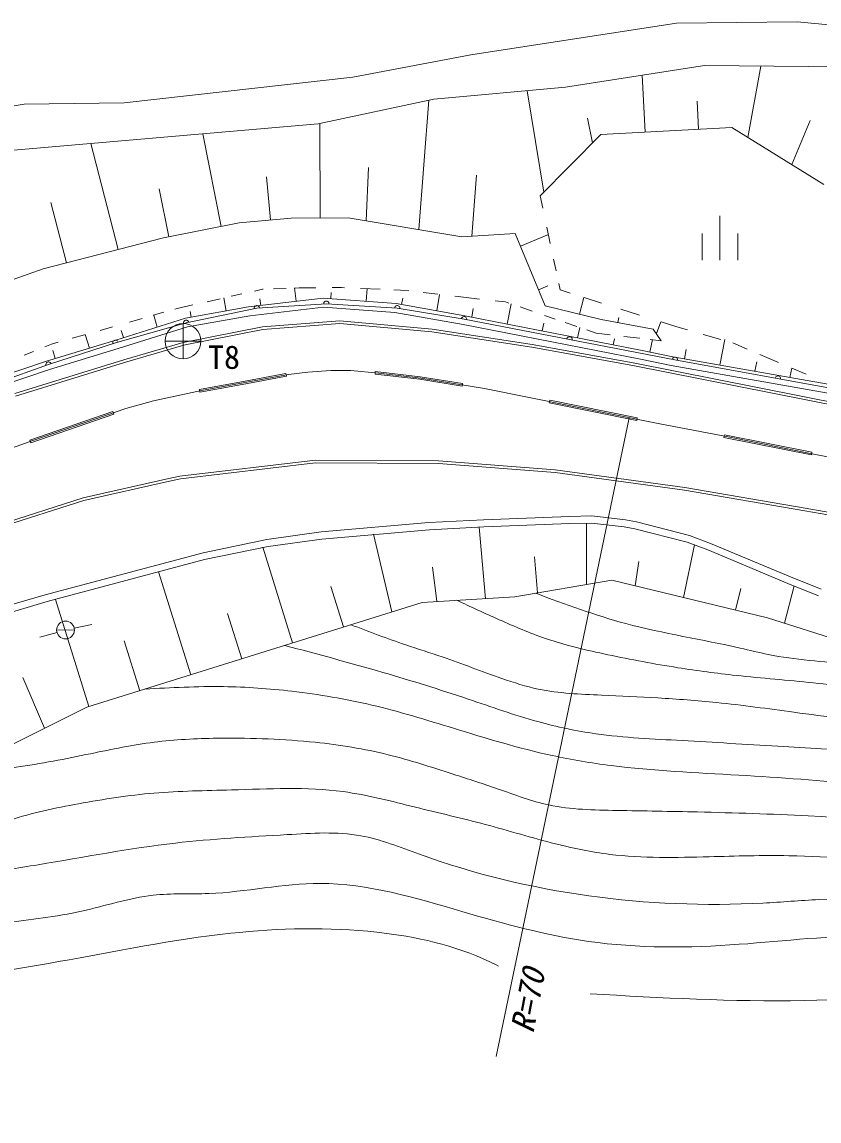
# Model space of a CAD drawing. Units: millimetres, scale not verified. Extents: x 40000 to 680000, y 20000 to 380000.
# Drawn here: x 119346 to 164156, y 262970 to 324781 of the extents above; entities that cross this region are included whole.
import ezdxf
from ezdxf.enums import TextEntityAlignment as Align

# ---------------------------------------------------------------- set-up
doc = ezdxf.new("R2010")
doc.units = ezdxf.units.MM
doc.header["$LTSCALE"] = 1000
for name, color, linetype, lineweight in [('M-BGD', 3, 'Continuous', 13), ('M-TTL', 7, 'Continuous', 13), ('M-TTL-FRAM', 7, 'Continuous', 13), ('M-TTL-LINE', 7, 'Continuous', 13), ('M-TTL-TXT', 2, 'Continuous', 13)]:
    doc.layers.add(name, color=color, linetype=linetype, lineweight=lineweight)
doc.styles.add('ＭＳ ゴシック', font='')
doc.styles.get('ＭＳ ゴシック').set_extended_font_data('MS Gothic')

msp = doc.modelspace()

# ---------------------------------------------------------------- linework, layer by layer
at = {"layer": 'M-BGD'}
for p, q in [((128399, 305829), (128399, 307829)), ((129399, 306829), (127399, 306829))]:
    msp.add_line(p, q, dxfattribs=at)
msp.add_circle((128399, 306829), 1000, dxfattribs=at)
at = {"layer": 'M-TTL'}
for p, q in [((144578, 322937), (156153, 324722)), ((156153, 324722), (162929, 324781)), ((162929, 324781), (167431, 324385)), ((137948, 321675), (144578, 322937)), ((149901, 321115), (157719, 322333)), ((157719, 322333), (166245, 322256)), ((160894, 322305), (160160, 318290)), ((125097, 320231), (137948, 321675)), ((154213, 321787), (154387, 318586)), ((142499, 320439), (149901, 321115)), ((147746, 320918), (148677, 315209)), ((119461, 320155), (125097, 320231)), ((135990, 319046), (142499, 320439)), ((142212, 320377), (141652, 313105)), ((157297, 320331), (157383, 318749)), ((107788, 318284), (119461, 320155)), ((114972, 317228), (135990, 319046)), ((136095, 319068), (136112, 313761)), ((151131, 319374), (151421, 317979)), ((163668, 319236), (162622, 316761)), ((129516, 318486), (130542, 313283)), ((148478, 315008), (151888, 318451)), ((151888, 318451), (159257, 318851)), ((159257, 318851), (164429, 315640)), ((123211, 317940), (124746, 311986)), ((138828, 316601), (138693, 313598)), ((133093, 316066), (133318, 313648)), ((144897, 316168), (144633, 312736)), ((127067, 315398), (127599, 312703)), ((120966, 314632), (121841, 311236)), ((148624, 314318), (148478, 315008)), ((127296, 312643), (131558, 313484)), ((131558, 313484), (134474, 313756)), ((134474, 313756), (137686, 313766)), ((137686, 313766), (144081, 312701)), ((158586, 313887), (158586, 311387)), ((144081, 312701), (147064, 312893)), ((147064, 312893), (148754, 308819)), ((148940, 312821), (147365, 312167)), ((149047, 312315), (148852, 313237)), ((157586, 312887), (157586, 311387)), ((159586, 311387), (159586, 312887)), ((120532, 310899), (127296, 312643)), ((149371, 310779), (149232, 311436)), ((111590, 307708), (120532, 310899)), ((132414, 309648), (132866, 309750)), ((132866, 309750), (132902, 309752)), ((133483, 309773), (134199, 309800)), ((134664, 309825), (134754, 309070)), ((134711, 309819), (134930, 309827)), ((134930, 309827), (135863, 309834)), ((136785, 309840), (137316, 309844)), ((137316, 309844), (137480, 309838)), ((138380, 309800), (139480, 309754)), ((138758, 309784), (138705, 309071)), ((140257, 309722), (140618, 309707)), ((140618, 309707), (141087, 309653)), ((148918, 309935), (148383, 309714)), ((149596, 309713), (149521, 310068)), ((150161, 309534), (149596, 309713)), ((129761, 309049), (130479, 309211)), ((130692, 309260), (130824, 308525)), ((131101, 309352), (131708, 309489)), ((132090, 308753), (136286, 309252)), ((132723, 309210), (132768, 308833)), ((136286, 309252), (140374, 308946)), ((136727, 309563), (136701, 309221)), ((140751, 309252), (140687, 308891)), ((141894, 309561), (142719, 309467)), ((142828, 309455), (142666, 308542)), ((143676, 309358), (143877, 309335)), ((143877, 309335), (145070, 309199)), ((145954, 309099), (146535, 309033)), ((150927, 309292), (150698, 308348)), ((151927, 308976), (150946, 309286)), ((126719, 308283), (127319, 308454)), ((127936, 308630), (128062, 308666)), ((128062, 308666), (128945, 308865)), ((128541, 308116), (132090, 308753)), ((132550, 308678), (128579, 307860)), ((128798, 308492), (128856, 308172)), ((136297, 308750), (132164, 308258)), ((136457, 308936), (132550, 308678)), ((140312, 308450), (136297, 308750)), ((140446, 308685), (136457, 308936)), ((144149, 307772), (140312, 308450)), ((140374, 308946), (144241, 308263)), ((144201, 308063), (140446, 308685)), ((144718, 308659), (144634, 308186)), ((146535, 309033), (146709, 308973)), ((146848, 308925), (146626, 307794)), ((147351, 308752), (148035, 308516)), ((148754, 308819), (151905, 308056)), ((154059, 308301), (153023, 308629)), ((128579, 307860), (124604, 306739)), ((124613, 306894), (128541, 308116)), ((125383, 307903), (126094, 308106)), ((126751, 308293), (126955, 307622)), ((132164, 308258), (128660, 307629)), ((132863, 307644), (137221, 307974)), ((132884, 307495), (137219, 307824)), ((137219, 307824), (142382, 307352)), ((137221, 307974), (142400, 307501)), ((156057, 305789), (144201, 308063)), ((144241, 308263), (154217, 306301)), ((148677, 307847), (148591, 307408)), ((148718, 308281), (149316, 308075)), ((149888, 307878), (150538, 307653)), ((151905, 308056), (154841, 307504)), ((152896, 308158), (152844, 307880)), ((155259, 307922), (155010, 307261)), ((156171, 307634), (155277, 307916)), ((123744, 307437), (124430, 307632)), ((128660, 307629), (124761, 306416)), ((124922, 307434), (125046, 307028)), ((128400, 306753), (132863, 307644)), ((128429, 306606), (132884, 307495)), ((142382, 307352), (148002, 306487)), ((142400, 307501), (148027, 306635)), ((154119, 305810), (144149, 307772)), ((150702, 307597), (150587, 307015)), ((151098, 307461), (151630, 307277)), ((151630, 307277), (152417, 307187)), ((154841, 307504), (155290, 306856)), ((156171, 307634), (156760, 307464)), ((157640, 307210), (158635, 306923)), ((120626, 306506), (121001, 306656)), ((120733, 305714), (124613, 306894)), ((124604, 306739), (120834, 305512)), ((121001, 306656), (121386, 306766)), ((122173, 306990), (122862, 307186)), ((122904, 307198), (123133, 306443)), ((128400, 306753), (125071, 305779)), ((128442, 306609), (125114, 305636)), ((148027, 306635), (153715, 305608)), ((152655, 306959), (152589, 306621)), ((153179, 307099), (154085, 306995)), ((154786, 306914), (154645, 306215)), ((154669, 306928), (155290, 306856)), ((158866, 306917), (158579, 305489)), ((159311, 306728), (160109, 306387)), ((119464, 306041), (119987, 306250)), ((124761, 306416), (120886, 305238)), ((121087, 306297), (121219, 305862)), ((148002, 306487), (153687, 305460)), ((154217, 306301), (155941, 305954)), ((156684, 306359), (156593, 305839)), ((160834, 306078), (161874, 305634)), ((116792, 304383), (120733, 305714)), ((120834, 305512), (116820, 304079)), ((125071, 305779), (118943, 303888)), ((125114, 305636), (118989, 303745)), ((153687, 305460), (169123, 302402)), ((153715, 305608), (169152, 302549)), ((155842, 305464), (154119, 305810)), ((169075, 303131), (155842, 305464)), ((169162, 303623), (155929, 305957)), ((167638, 303660), (156057, 305789)), ((160655, 305670), (160549, 305142)), ((120886, 305238), (116975, 303917)), ((131691, 304541), (134186, 305007)), ((131718, 304393), (134214, 304860)), ((134186, 305007), (134214, 304860)), ((139193, 304981), (139211, 305130)), ((139193, 304981), (141720, 304685)), ((139211, 305130), (141740, 304833)), ((141740, 304833), (144113, 304450)), ((162624, 305315), (162520, 304795)), ((162631, 305312), (163432, 304970)), ((129324, 304107), (131691, 304541)), ((129351, 303960), (131718, 304393)), ((141720, 304685), (144089, 304302)), ((144113, 304450), (144089, 304302)), ((129324, 304107), (129351, 303960)), ((148989, 303361), (149019, 303508)), ((149019, 303508), (153939, 302513)), ((153909, 302366), (148989, 303361)), ((119788, 301260), (124460, 302873)), ((124509, 302731), (119837, 301118)), ((124460, 302873), (124509, 302731)), ((153482, 302526), (145996, 266601)), ((153939, 302513), (153909, 302366)), ((119837, 301118), (119788, 301260)), ((158805, 301415), (158834, 301562)), ((163731, 300434), (158805, 301415)), ((158834, 301562), (163760, 300581)), ((163760, 300581), (163731, 300434)), ((135841, 300132), (128228, 299241)), ((135849, 299982), (128253, 299093)), ((142766, 300097), (135841, 300132)), ((142760, 299947), (135849, 299982)), ((149314, 299451), (142760, 299947)), ((149330, 299601), (142766, 300097)), ((128228, 299241), (127609, 299107)), ((156592, 298449), (149314, 299451)), ((156615, 298597), (149330, 299601)), ((122785, 298019), (127607, 299107)), ((122825, 297874), (127640, 298961)), ((128253, 299093), (127640, 298961)), ((163378, 297438), (156615, 298597)), ((116854, 296123), (122785, 298019)), ((163352, 297290), (156592, 298449)), ((116905, 295982), (122825, 297874)), ((169638, 296323), (163378, 297438)), ((145289, 296780), (142223, 296625)), ((150128, 296970), (145289, 296780)), ((151380, 296997), (150128, 296970)), ((153268, 296788), (151380, 296997)), ((153889, 296671), (153268, 296788)), ((169610, 296176), (163352, 297290)), ((136159, 296100), (133119, 295678)), ((142223, 296625), (136159, 296100)), ((142250, 296226), (136203, 295702)), ((145306, 296380), (142250, 296226)), ((145040, 296367), (145398, 292330)), ((150141, 296570), (145306, 296380)), ((151362, 296596), (150141, 296570)), ((151086, 296590), (151076, 293145)), ((153209, 296393), (151362, 296596)), ((153801, 296280), (153209, 296393)), ((156751, 295522), (153801, 296280)), ((156871, 295905), (153889, 296671)), ((133119, 295678), (129523, 294932)), ((136203, 295702), (133187, 295284)), ((139101, 295979), (140139, 291615)), ((157914, 295086), (156751, 295522)), ((158062, 295458), (156871, 295905)), ((162548, 293578), (158062, 295458)), ((129523, 294932), (120654, 292567)), ((133187, 295284), (129615, 294542)), ((132880, 295241), (134563, 289860)), ((157149, 295373), (156546, 292414)), ((162396, 293208), (157914, 295086)), ((129615, 294542), (120762, 292182)), ((148152, 294691), (148332, 292675)), ((154019, 294441), (153811, 293077)), ((127027, 293852), (128836, 288069)), ((142428, 294119), (142666, 292203)), ((136714, 293032), (137426, 290755)), ((147057, 292457), (152517, 293391)), ((152517, 293391), (161260, 291270)), ((162767, 293060), (162220, 290966)), ((164130, 292516), (162396, 293208)), ((164278, 292888), (162548, 293578)), ((120654, 292567), (117732, 291710)), ((141840, 292136), (147057, 292457)), ((159756, 292921), (159461, 291706)), ((120762, 292182), (117856, 291330)), ((121225, 292305), (123110, 286277)), ((122994, 286241), (141840, 292136)), ((130904, 291507), (131700, 288964)), ((161260, 291270), (167099, 289423)), ((121294, 290578), (122294, 290591)), ((122286, 290694), (123264, 290898)), ((121320, 290451), (120353, 290188)), ((125095, 289981), (125973, 287173)), ((119387, 287909), (120619, 285055)), ((99676, 274599), (122994, 286241))]:
    msp.add_line(p, q, dxfattribs=at)
msp.add_circle((121794, 290584), 500, dxfattribs=at)
for centre, start, end in [((136457, 308936), 356.39558, 183.78289), ((132550, 308678), 3.78289, 191.64051), ((140446, 308685), 350.59816, 176.39558), ((128579, 307860), 11.64051, 195.75202), ((144201, 308063), 349.14269, 170.59816), ((124604, 306739), 15.75202, 198.01777), ((150129, 306926), 349.14269, 169.14269), ((120834, 305512), 18.01777, 199.6574), ((156057, 305789), 349.58241, 169.14269), ((161847, 304725), 349.58241, 169.58241)]:
    msp.add_arc(centre, 150, start, end, dxfattribs=at)
at = {"layer": 'M-TTL-FRAM'}
for points, knots in [([(143788, 292256), (144582, 291889), (145375, 291523), (146173, 291166), (147031, 290782), (147896, 290410), (148784, 290108), (149923, 289720), (151101, 289448), (152281, 289198), (153589, 288922), (154900, 288673), (156219, 288466), (157310, 288294), (158406, 288150), (159504, 288032), (160951, 287876), (162402, 287765), (163849, 287612), (165301, 287458), (166749, 287263), (168195, 287055), (169514, 286866), (170832, 286668), (172147, 286450), (172366, 286414), (172585, 286377), (172804, 286340), (173023, 286302), (173242, 286265), (173461, 286226), (173680, 286188), (173899, 286150), (174117, 286110), (174304, 286077), (174491, 286042), (174678, 286007), (174864, 285973), (175051, 285938), (175237, 285901), (176760, 285603), (178260, 285202), (179761, 284801)], [0, 0, 0, 0, 1, 1, 1, 2, 2, 2, 3, 3, 3, 4, 4, 4, 5, 5, 5, 6, 6, 6, 7, 7, 7, 8, 8, 8, 9, 9, 9, 10, 10, 10, 11, 11, 11, 12, 12, 12, 13, 13, 13, 14, 14, 14, 14]), ([(87357, 265100), (88329, 265709), (89301, 266318), (90245, 266969), (91035, 267515), (91806, 268089), (92536, 268714), (93083, 269181), (93606, 269677), (94171, 270119), (94897, 270687), (95691, 271168), (96496, 271624), (97884, 272409), (99305, 273119), (100736, 273815), (101986, 274425), (103244, 275024), (104531, 275550), (105757, 276051), (107009, 276487), (108271, 276893), (109681, 277348), (111102, 277766), (112555, 278063), (113417, 278240), (114289, 278373), (115133, 278609), (116335, 278945), (117478, 279489), (118663, 279889), (119919, 280313), (121222, 280577), (122530, 280813), (123935, 281068), (125344, 281292), (126761, 281412), (128206, 281534), (129659, 281548), (131118, 281590), (133220, 281652), (135335, 281773), (137403, 281495), (138773, 281310), (140123, 280951), (141474, 280617), (142784, 280294), (144096, 279996), (145395, 279648), (146714, 279295), (148021, 278892), (149349, 278559), (150353, 278307), (151369, 278096), (152393, 277968), (154242, 277739), (156118, 277783), (157987, 277833), (159483, 277874), (160975, 277918), (162466, 277893), (164813, 277854), (167159, 277643), (169503, 277477), (169893, 277449), (170284, 277423), (170675, 277396), (171454, 277342), (172233, 277287), (173012, 277231)], [0, 0, 0, 0, 1, 1, 1, 2, 2, 2, 3, 3, 3, 4, 4, 4, 5, 5, 5, 6, 6, 6, 7, 7, 7, 8, 8, 8, 9, 9, 9, 10, 10, 10, 11, 11, 11, 12, 12, 12, 13, 13, 13, 14, 14, 14, 15, 15, 15, 16, 16, 16, 17, 17, 17, 18, 18, 18, 19, 19, 19, 20, 20, 20, 21, 21, 21, 22, 22, 22, 23, 23, 23, 23])]:
    msp.add_open_spline(points, degree=3, knots=knots, dxfattribs=at)
at = {"layer": 'M-TTL-LINE'}
for points, knots in [([(148216, 292655), (149896, 292031), (151575, 291407), (153298, 290946), (155410, 290380), (157586, 290058), (159723, 289567), (160249, 289446), (160772, 289315), (161300, 289209), (162826, 288902), (164388, 288805), (165940, 288649), (169698, 288272), (173401, 287554), (177104, 286836)], [0, 0, 0, 0, 1, 1, 1, 2, 2, 2, 3, 3, 3, 4, 4, 4, 5, 5, 5, 5]), ([(137834, 290883), (138861, 290491), (139889, 290100), (140929, 289746), (141610, 289515), (142297, 289300), (142978, 289067), (144099, 288683), (145202, 288250), (146325, 287860), (146998, 287626), (147679, 287408), (148373, 287262), (149535, 287017), (150737, 286976), (151931, 286926), (152992, 286882), (154047, 286831), (155103, 286767), (156202, 286701), (157301, 286621), (158397, 286508), (159851, 286360), (161298, 286155), (162746, 285961), (164534, 285722), (166324, 285501), (168106, 285226), (169661, 284986), (171210, 284706), (172761, 284440), (173495, 284315), (174230, 284192), (174963, 284055), (175085, 284033), (175207, 284009), (175329, 283986), (175451, 283962), (175573, 283938), (175695, 283914), (175817, 283889), (175938, 283865), (176060, 283839), (176166, 283816), (176272, 283792), (176378, 283767), (176484, 283743), (176590, 283718), (176696, 283694), (178081, 283369), (179463, 283027), (180844, 282684)], [0, 0, 0, 0, 1, 1, 1, 2, 2, 2, 3, 3, 3, 4, 4, 4, 5, 5, 5, 6, 6, 6, 7, 7, 7, 8, 8, 8, 9, 9, 9, 10, 10, 10, 11, 11, 11, 12, 12, 12, 13, 13, 13, 14, 14, 14, 15, 15, 15, 16, 16, 16, 17, 17, 17, 17]), ([(134118, 289721), (135958, 289226), (137798, 288731), (139628, 288199), (141238, 287732), (142839, 287236), (144428, 286700), (145732, 286261), (147028, 285795), (148354, 285430), (149423, 285136), (150513, 284908), (151610, 284753), (153215, 284525), (154837, 284454), (156456, 284367), (158253, 284270), (160047, 284154), (161842, 284048), (163483, 283952), (165126, 283864), (166764, 283719), (167037, 283695), (167310, 283669), (167582, 283641), (167855, 283614), (168128, 283584), (168400, 283554), (168672, 283524), (168945, 283492), (169216, 283456), (169582, 283408), (169946, 283352), (170310, 283293), (170674, 283234), (171037, 283172), (171401, 283109), (174473, 282569), (177521, 281899), (180569, 281229)], [0, 0, 0, 0, 1, 1, 1, 2, 2, 2, 3, 3, 3, 4, 4, 4, 5, 5, 5, 6, 6, 6, 7, 7, 7, 8, 8, 8, 9, 9, 9, 10, 10, 10, 11, 11, 11, 12, 12, 12, 13, 13, 13, 13]), ([(126251, 287260), (127724, 287341), (129197, 287422), (130670, 287402), (131956, 287384), (133243, 287289), (134523, 287139), (136033, 286963), (137534, 286710), (139011, 286362), (140557, 285997), (142077, 285529), (143598, 285062), (145436, 284497), (147275, 283933), (149151, 283526), (150246, 283288), (151355, 283103), (152467, 282962), (154852, 282661), (157256, 282563), (159656, 282421), (161976, 282284), (164291, 282105), (166607, 281921), (167848, 281822), (169089, 281721), (170326, 281582), (170532, 281558), (170738, 281534), (170944, 281508), (171150, 281483), (171356, 281457), (171562, 281429), (171768, 281402), (171973, 281374), (172178, 281343), (172381, 281313), (172583, 281280), (172784, 281246), (172986, 281212), (173188, 281176), (173389, 281140), (177951, 280330), (182513, 279522), (187076, 278715)], [0, 0, 0, 0, 1, 1, 1, 2, 2, 2, 3, 3, 3, 4, 4, 4, 5, 5, 5, 6, 6, 6, 7, 7, 7, 8, 8, 8, 9, 9, 9, 10, 10, 10, 11, 11, 11, 12, 12, 12, 13, 13, 13, 14, 14, 14, 15, 15, 15, 15]), ([(115541, 282520), (116782, 282625), (118023, 282729), (119254, 282904), (120662, 283104), (122057, 283396), (123453, 283682), (124628, 283923), (125804, 284159), (126992, 284301), (128167, 284441), (129352, 284488), (130538, 284499), (132306, 284516), (134074, 284454), (135832, 284270), (137212, 284125), (138585, 283905), (139931, 283573), (141164, 283269), (142374, 282870), (143583, 282480), (144430, 282206), (145277, 281936), (146120, 281642), (147059, 281314), (147993, 280956), (148958, 280748), (150202, 280480), (151496, 280460), (152781, 280439), (154302, 280413), (155811, 280385), (157322, 280350), (159395, 280301), (161474, 280241), (163549, 280133), (171357, 279727), (179109, 278659), (186860, 277591)], [0, 0, 0, 0, 1, 1, 1, 2, 2, 2, 3, 3, 3, 4, 4, 4, 5, 5, 5, 6, 6, 6, 7, 7, 7, 8, 8, 8, 9, 9, 9, 10, 10, 10, 11, 11, 11, 12, 12, 12, 13, 13, 13, 13]), ([(88572, 263273), (89789, 264190), (91006, 265108), (92242, 266004), (93506, 266921), (94791, 267816), (96146, 268582), (97736, 269481), (99423, 270201), (101074, 270994), (102289, 271577), (103485, 272199), (104719, 272726), (107230, 273801), (109897, 274485), (112501, 275357), (113936, 275837), (115351, 276375), (116812, 276738), (117944, 277019), (119104, 277195), (120261, 277385), (122834, 277809), (125396, 278306), (127971, 278602), (130048, 278840), (132133, 278947), (134249, 279077), (135643, 279162), (137051, 279258), (138398, 279013), (139519, 278809), (140597, 278370), (141690, 277975), (147865, 275739), (154498, 274885), (160999, 275228), (162052, 275283), (163102, 275370), (164153, 275421), (166975, 275556), (169806, 275427), (172637, 275298)], [0, 0, 0, 0, 1, 1, 1, 2, 2, 2, 3, 3, 3, 4, 4, 4, 5, 5, 5, 6, 6, 6, 7, 7, 7, 8, 8, 8, 9, 9, 9, 10, 10, 10, 11, 11, 11, 12, 12, 12, 13, 13, 13, 14, 14, 14, 14]), ([(90090, 260990), (91209, 261771), (92328, 262553), (93420, 263374), (94615, 264272), (95777, 265217), (97022, 266038), (98095, 266747), (99230, 267363), (100363, 267978), (101831, 268773), (103298, 269565), (104812, 270262), (106534, 271055), (108318, 271724), (110137, 272258), (111628, 272696), (113143, 273043), (114662, 273371), (115887, 273636), (117114, 273889), (118351, 274083), (119801, 274309), (121264, 274454), (122701, 274772), (124044, 275070), (125363, 275519), (126718, 275668), (127747, 275782), (128798, 275723), (129843, 275764), (131945, 275847), (134028, 276333), (136100, 276334), (138781, 276334), (141442, 275523), (144075, 274756), (146445, 274067), (148792, 273414), (151193, 273073), (153978, 272678), (156835, 272703), (159672, 272907), (162253, 273092), (164817, 273425), (167376, 273363), (169673, 273308), (171966, 272936), (174258, 272563)], [0, 0, 0, 0, 1, 1, 1, 2, 2, 2, 3, 3, 3, 4, 4, 4, 5, 5, 5, 6, 6, 6, 7, 7, 7, 8, 8, 8, 9, 9, 9, 10, 10, 10, 11, 11, 11, 12, 12, 12, 13, 13, 13, 14, 14, 14, 15, 15, 15, 16, 16, 16, 16]), ([(91360, 259081), (92711, 260258), (94063, 261435), (95492, 262510), (96877, 263551), (98336, 264497), (99819, 265399), (101567, 266463), (103349, 267465), (105206, 268333), (106524, 268949), (107881, 269497), (109285, 269862), (110291, 270124), (111322, 270292), (112352, 270456), (115375, 270940), (118392, 271395), (121401, 271933), (124622, 272509), (127833, 273178), (131085, 273529), (133808, 273822), (136560, 273891), (139303, 273588), (141492, 273345), (143676, 272866), (145648, 271924), (145811, 271847), (145971, 271766), (146132, 271686)], [0, 0, 0, 0, 1, 1, 1, 2, 2, 2, 3, 3, 3, 4, 4, 4, 5, 5, 5, 6, 6, 6, 7, 7, 7, 8, 8, 8, 9, 9, 9, 10, 10, 10, 10]), ([(151283, 270126), (155272, 269900), (159262, 269675), (163321, 269746), (167114, 269813), (170967, 270138), (174559, 269131), (176605, 268556), (178566, 267550), (180620, 267038), (183319, 266367), (186178, 266551), (189038, 266735)], [0, 0, 0, 0, 1, 1, 1, 2, 2, 2, 3, 3, 3, 4, 4, 4, 4])]:
    msp.add_open_spline(points, degree=3, knots=knots, dxfattribs=at)
at = {"layer": 'M-TTL-TXT'}
for p, q in [((129445, 304051), (134324, 304954)), ((134324, 304954), (135409, 305086)), ((135409, 305086), (136707, 305185)), ((136707, 305185), (137832, 305184)), ((137832, 305184), (139384, 305033)), ((139384, 305033), (141762, 304751)), ((141762, 304751), (145358, 304167)), ((145358, 304167), (155210, 302177)), ((126743, 303472), (129445, 304051)), ((120014, 301258), (125178, 303052)), ((125178, 303052), (126743, 303472)), ((155210, 302177), (159040, 301442)), ((117111, 300233), (120014, 301258)), ((159040, 301442), (163956, 300464)), ((163956, 300464), (170412, 299151))]:
    msp.add_line(p, q, dxfattribs=at)

# ---------------------------------------------------------------- texts
at = {"layer": 'M-BGD', "style": 'ＭＳ ゴシック'}
msp.add_text('T8', height=1320, dxfattribs=at).set_placement((129806, 304876), align=Align.BOTTOM_LEFT)
at = {"layer": 'M-TTL', "style": 'ＭＳ ゴシック', "oblique": 15}
msp.add_text('R=70', height=1320, rotation=79.138, dxfattribs=at).set_placement((147445, 267973), align=Align.MIDDLE_LEFT)

doc.saveas('drawing.dxf')
